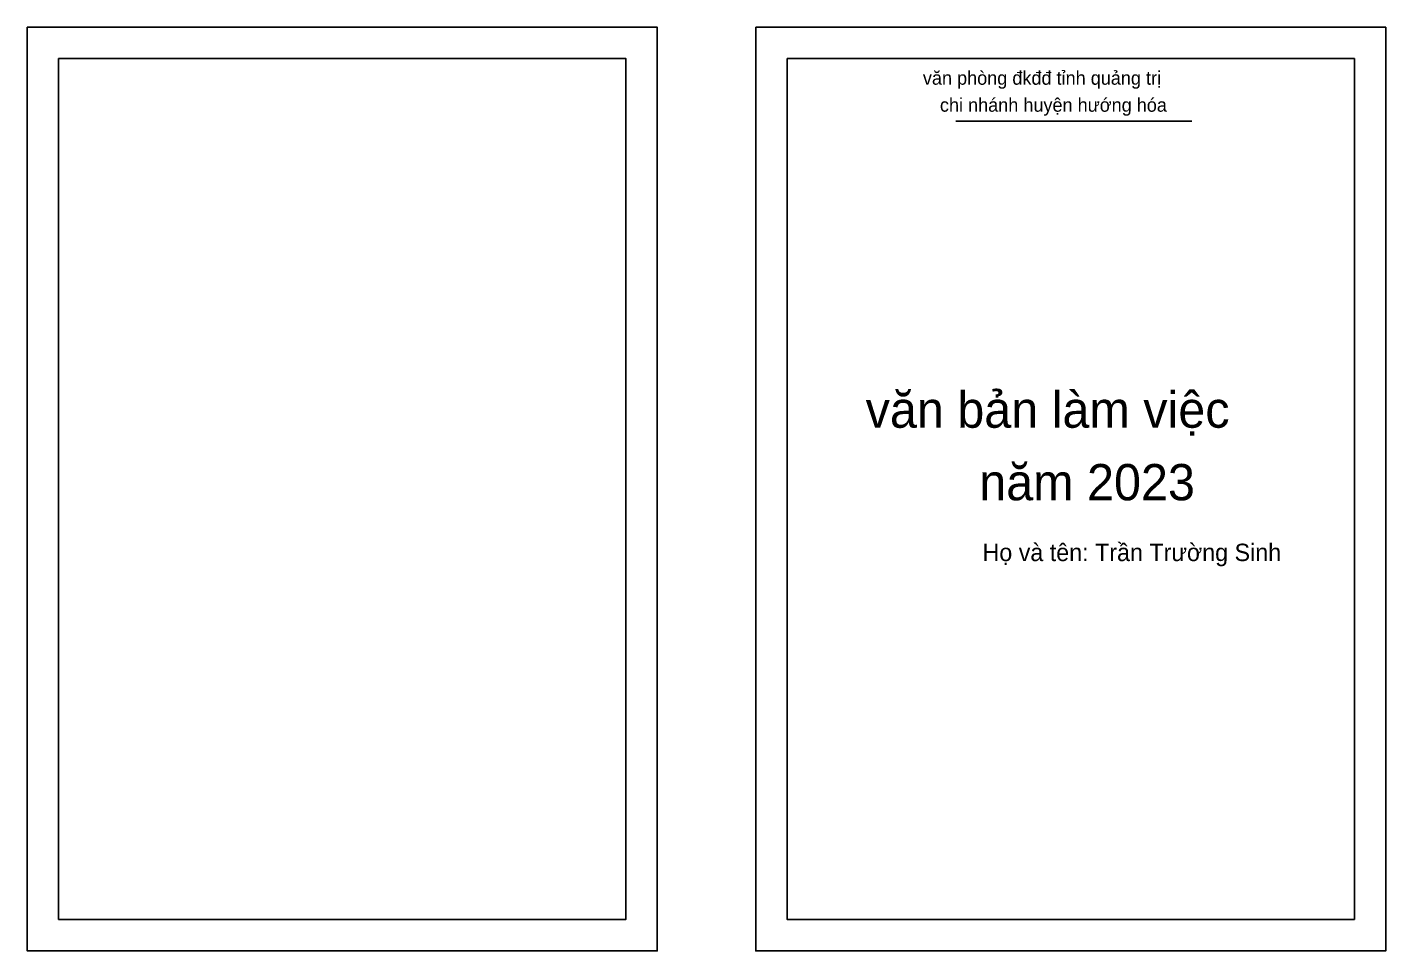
# Model space of a CAD drawing. Extents: x 545595 to 547668, y 1831233 to 1833798.
# Drawn here: x 545868.1 to 546055.4, y 1832831 to 1832958.3 of the extents above; entities that cross this region are included whole.
import ezdxf

# ---------------------------------------------------------------- set-up
doc = ezdxf.new("R2010")
doc.units = 0
for name, color, linetype in [('hsktNoiDung', 7, 'Continuous'), ('Level 30', 7, 'Continuous'), ('Level 55', 7, 'Continuous')]:
    doc.layers.add(name, color=color, linetype=linetype)

msp = doc.modelspace()

# ---------------------------------------------------------------- linework, layer by layer
at = {"layer": 'hsktNoiDung'}
for points in [[(545868.11, 1832958.29), (545954.98, 1832958.29), (545954.98, 1832831), (545868.11, 1832831)], [(545968.57, 1832958.29), (546055.44, 1832958.29), (546055.44, 1832831), (545968.57, 1832831)], [(545872.43, 1832953.97), (545950.66, 1832953.97), (545950.66, 1832835.32), (545872.43, 1832835.32)], [(545972.89, 1832953.97), (546051.12, 1832953.97), (546051.12, 1832835.32), (545972.89, 1832835.32)]]:
    msp.add_lwpolyline(points, close=True, dxfattribs=at)
at = {"layer": 'Level 55'}
msp.add_line((545996.17, 1832945.33), (546028.71, 1832945.33), dxfattribs=at)

# ---------------------------------------------------------------- texts
at = {"layer": 'hsktNoiDung'}
for s, height, p in [('văn phòng đkđđ tỉnh quảng trị', 1.8637, (545991.61, 1832950.36)), ('chi nhánh huyện hướng hóa', 1.8637, (545993.96, 1832946.64)), ('văn bản làm việc', 5, (545983.72, 1832903.09)), ('năm 2023', 5, (545999.38, 1832893.09))]:
    msp.add_text(s, height=height, dxfattribs=at).set_placement(p)
at = {"layer": 'Level 30'}
msp.add_text('Họ và tên: Trần Trường Sinh', height=2.3999, dxfattribs=at).set_placement((545999.83, 1832884.71))

doc.saveas('drawing.dxf')
